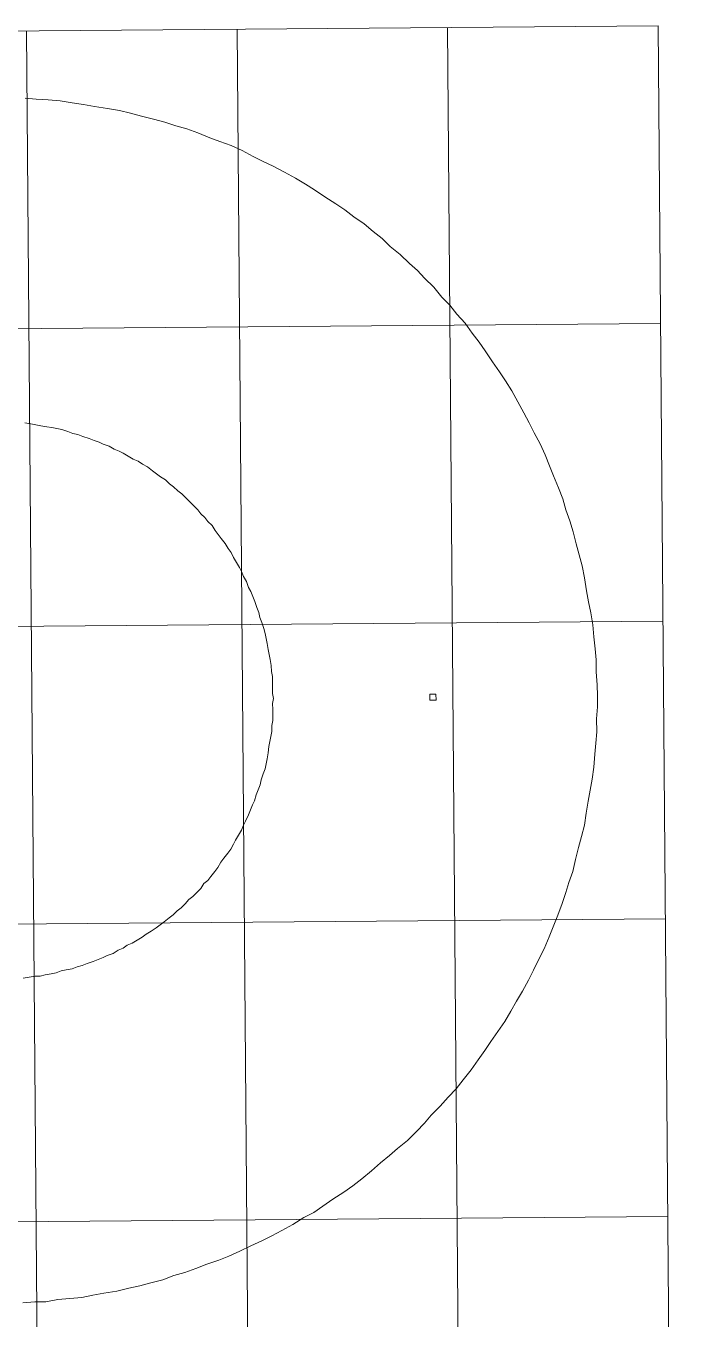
# Model space of a CAD drawing. Header units: centimetres. Extents: x -10.1 to 11.2, y -15.5 to 14.4.
# Drawn here: x 4.61 to 11.15, y 1.46 to 14.36 of the extents above; entities that cross this region are included whole.
import ezdxf

# ---------------------------------------------------------------- set-up
doc = ezdxf.new("R2010")
doc.units = ezdxf.units.CM
doc.header["$MEASUREMENT"] = 0
doc.layers.add('C00-00-FF', color=7, linetype='Continuous')
doc.layers.add('CBF-BF-BF', color=7, linetype='Continuous')

msp = doc.modelspace()

# ---------------------------------------------------------------- linework, layer by layer
at = {"layer": 'C00-00-FF', "color": 5, "lineweight": 13}
for points in [[(4.70967, 13.63425), (4.70967, 13.63425), (4.59978, 13.64342), (4.59978, 13.64342)], [(4.82987, 13.62517), (4.82987, 13.62517), (4.70967, 13.63425), (4.70967, 13.63425)], [(4.95007, 13.61609), (4.95007, 13.61609), (4.82987, 13.62517), (4.82987, 13.62517)], [(5.07007, 13.5972), (5.07007, 13.5972), (4.95007, 13.61609), (4.95007, 13.61609)], [(5.1803, 13.57798), (5.1803, 13.57798), (5.07007, 13.5972), (5.07007, 13.5972)], [(5.29053, 13.55876), (5.29053, 13.55876), (5.1803, 13.57798), (5.1803, 13.57798)], [(5.42059, 13.53995), (5.42059, 13.53995), (5.29053, 13.55876), (5.29053, 13.55876)], [(5.54087, 13.52082), (5.54087, 13.52082), (5.42059, 13.53995), (5.42059, 13.53995)], [(5.65092, 13.49181), (5.65092, 13.49181), (5.54087, 13.52082), (5.54087, 13.52082)], [(5.76121, 13.46253), (5.76121, 13.46253), (5.65092, 13.49181), (5.65092, 13.49181)], [(5.88157, 13.4336), (5.88157, 13.4336), (5.76121, 13.46253), (5.76121, 13.46253)], [(5.99188, 13.4046), (5.99188, 13.4046), (5.88157, 13.4336), (5.88157, 13.4336)], [(6.10201, 13.36552), (6.10201, 13.36552), (5.99188, 13.4046), (5.99188, 13.4046)], [(6.2123, 13.33625), (6.2123, 13.33625), (6.10201, 13.36552), (6.10201, 13.36552)], [(6.32269, 13.29718), (6.32269, 13.29718), (6.2123, 13.33625), (6.2123, 13.33625)], [(6.44294, 13.24815), (6.44294, 13.24815), (6.32269, 13.29718), (6.32269, 13.29718)], [(6.54328, 13.209), (6.54328, 13.209), (6.44294, 13.24815), (6.44294, 13.24815)], [(6.65366, 13.16993), (6.65366, 13.16993), (6.54328, 13.209), (6.54328, 13.209)], [(6.76412, 13.12081), (6.76412, 13.12081), (6.65366, 13.16993), (6.65366, 13.16993)], [(6.87468, 13.06163), (6.87468, 13.06163), (6.76412, 13.12081), (6.76412, 13.12081)], [(6.97508, 13.01244), (6.97508, 13.01244), (6.87468, 13.06163), (6.87468, 13.06163)], [(7.0755, 12.96324), (7.0755, 12.96324), (6.97508, 13.01244), (6.97508, 13.01244)], [(7.18605, 12.90407), (7.18605, 12.90407), (7.0755, 12.96324), (7.0755, 12.96324)], [(7.29632, 12.84489), (7.29632, 12.84489), (7.18605, 12.90407), (7.18605, 12.90407)], [(7.39682, 12.7859), (7.39682, 12.7859), (7.29632, 12.84489), (7.29632, 12.84489)], [(7.48724, 12.72657), (7.48724, 12.72657), (7.39682, 12.7859), (7.39682, 12.7859)], [(7.58783, 12.65727), (7.58783, 12.65727), (7.48724, 12.72657), (7.48724, 12.72657)], [(7.69846, 12.5883), (7.69846, 12.5883), (7.58783, 12.65727), (7.58783, 12.65727)], [(7.78888, 12.52897), (7.78888, 12.52897), (7.69846, 12.5883), (7.69846, 12.5883)], [(7.87968, 12.45959), (7.87968, 12.45959), (7.78888, 12.52897), (7.78888, 12.52897)], [(7.98025, 12.39055), (7.98025, 12.39055), (7.87968, 12.45959), (7.87968, 12.45959)], [(8.07084, 12.3111), (8.07084, 12.3111), (7.98025, 12.39055), (7.98025, 12.39055)], [(8.16136, 12.24198), (8.16136, 12.24198), (8.07084, 12.3111), (8.07084, 12.3111)], [(8.24192, 12.16246), (8.24192, 12.16246), (8.16136, 12.24198), (8.16136, 12.24198)], [(8.34257, 12.08336), (8.34257, 12.08336), (8.24192, 12.16246), (8.24192, 12.16246)], [(8.43325, 11.99414), (8.43325, 11.99414), (8.34257, 12.08336), (8.34257, 12.08336)], [(8.51398, 11.92466), (8.51398, 11.92466), (8.43325, 11.99414), (8.43325, 11.99414)], [(8.58447, 11.84533), (8.58447, 11.84533), (8.51398, 11.92466), (8.51398, 11.92466)], [(8.67541, 11.7561), (8.67541, 11.7561), (8.58447, 11.84533), (8.58447, 11.84533)], [(8.75611, 11.65673), (8.75611, 11.65673), (8.67541, 11.7561), (8.67541, 11.7561)], [(8.83667, 11.57721), (8.83667, 11.57721), (8.75611, 11.65673), (8.75611, 11.65673)], [(8.90751, 11.48782), (8.90751, 11.48782), (8.83667, 11.57721), (8.83667, 11.57721)], [(8.98813, 11.39849), (8.98813, 11.39849), (8.90751, 11.48782), (8.90751, 11.48782)], [(9.05905, 11.29905), (9.05905, 11.29905), (8.98813, 11.39849), (8.98813, 11.39849)], [(9.12989, 11.20967), (9.12989, 11.20967), (9.05905, 11.29905), (9.05905, 11.29905)], [(9.1904, 11.1202), (9.1904, 11.1202), (9.12989, 11.20967), (9.12989, 11.20967)], [(9.2614, 11.01069), (9.2614, 11.01069), (9.1904, 11.1202), (9.1904, 11.1202)], [(9.33232, 10.91125), (9.33232, 10.91125), (9.2614, 11.01069), (9.2614, 11.01069)], [(9.39284, 10.82176), (9.39284, 10.82176), (9.33232, 10.91125), (9.33232, 10.91125)], [(9.4537, 10.72225), (9.4537, 10.72225), (9.39284, 10.82176), (9.39284, 10.82176)], [(9.51464, 10.61267), (9.51464, 10.61267), (9.4537, 10.72225), (9.4537, 10.72225)], [(9.57559, 10.5031), (9.57559, 10.5031), (9.51464, 10.61267), (9.51464, 10.61267)], [(9.6264, 10.4035), (9.6264, 10.4035), (9.57559, 10.5031), (9.57559, 10.5031)], [(4.59572, 10.4032), (4.59572, 10.4032), (4.65586, 10.39363), (4.65586, 10.39363)], [(4.65586, 10.39363), (4.65586, 10.39363), (4.70594, 10.38397), (4.70594, 10.38397)], [(4.70594, 10.38397), (4.70594, 10.38397), (4.75602, 10.37432), (4.75602, 10.37432)], [(4.75602, 10.37432), (4.75602, 10.37432), (4.81616, 10.36476), (4.81616, 10.36476)], [(4.81616, 10.36476), (4.81616, 10.36476), (4.86625, 10.35537), (4.86625, 10.35537)], [(4.86625, 10.35537), (4.86625, 10.35537), (4.91634, 10.34571), (4.91634, 10.34571)], [(4.91634, 10.34571), (4.91634, 10.34571), (4.96642, 10.33607), (4.96642, 10.33607)], [(4.96642, 10.33607), (4.96642, 10.33607), (5.02663, 10.31644), (5.02663, 10.31644)], [(9.67722, 10.30387), (9.67722, 10.30387), (9.6264, 10.4035), (9.6264, 10.4035)], [(5.02663, 10.31644), (5.02663, 10.31644), (5.0768, 10.29701), (5.0768, 10.29701)], [(5.0768, 10.29701), (5.0768, 10.29701), (5.1269, 10.28735), (5.1269, 10.28735)], [(5.1269, 10.28735), (5.1269, 10.28735), (5.17679, 10.26764), (5.17679, 10.26764)], [(5.17679, 10.26764), (5.17679, 10.26764), (5.23701, 10.24828), (5.23701, 10.24828)], [(5.23701, 10.24828), (5.23701, 10.24828), (5.28717, 10.22857), (5.28717, 10.22857)], [(5.28717, 10.22857), (5.28717, 10.22857), (5.33733, 10.20914), (5.33733, 10.20914)], [(5.33733, 10.20914), (5.33733, 10.20914), (5.37746, 10.18935), (5.37746, 10.18935)], [(9.7379, 10.19456), (9.7379, 10.19456), (9.67722, 10.30387), (9.67722, 10.30387)], [(9.78878, 10.08489), (9.78878, 10.08489), (9.7379, 10.19456), (9.7379, 10.19456)], [(5.37746, 10.18935), (5.37746, 10.18935), (5.43767, 10.16973), (5.43767, 10.16973)], [(5.43767, 10.16973), (5.43767, 10.16973), (5.48792, 10.14023), (5.48792, 10.14023)], [(5.48792, 10.14023), (5.48792, 10.14023), (5.53809, 10.12052), (5.53809, 10.12052)], [(5.53809, 10.12052), (5.53809, 10.12052), (5.5782, 10.101), (5.5782, 10.101)], [(5.5782, 10.101), (5.5782, 10.101), (5.62843, 10.07125), (5.62843, 10.07125)], [(5.62843, 10.07125), (5.62843, 10.07125), (5.67868, 10.04175), (5.67868, 10.04175)], [(9.82988, 9.97517), (9.82988, 9.97517), (9.78878, 10.08489), (9.78878, 10.08489)], [(5.67868, 10.04175), (5.67868, 10.04175), (5.72886, 10.02204), (5.72886, 10.02204)], [(5.72886, 10.02204), (5.72886, 10.02204), (5.76931, 9.99247), (5.76931, 9.99247)], [(5.76931, 9.99247), (5.76931, 9.99247), (5.81956, 9.96298), (5.81956, 9.96298)], [(5.81956, 9.96298), (5.81956, 9.96298), (5.8699, 9.92316), (5.8699, 9.92316)], [(9.87064, 9.87547), (9.87064, 9.87547), (9.82988, 9.97517), (9.82988, 9.97517)], [(5.8699, 9.92316), (5.8699, 9.92316), (5.91008, 9.89359), (5.91008, 9.89359)], [(5.91008, 9.89359), (5.91008, 9.89359), (5.95027, 9.86401), (5.95027, 9.86401)], [(5.95027, 9.86401), (5.95027, 9.86401), (6.00052, 9.83425), (6.00052, 9.83425)], [(6.00052, 9.83425), (6.00052, 9.83425), (6.04079, 9.79464), (6.04079, 9.79464)], [(9.92161, 9.75602), (9.92161, 9.75602), (9.87064, 9.87547), (9.87064, 9.87547)], [(6.04079, 9.79464), (6.04079, 9.79464), (6.08098, 9.76506), (6.08098, 9.76506)], [(6.08098, 9.76506), (6.08098, 9.76506), (6.12152, 9.72543), (6.12152, 9.72543)], [(6.12152, 9.72543), (6.12152, 9.72543), (6.16171, 9.69559), (6.16171, 9.69559)], [(6.16171, 9.69559), (6.16171, 9.69559), (6.20199, 9.65595), (6.20199, 9.65595)], [(9.96244, 9.64628), (9.96244, 9.64628), (9.92161, 9.75602), (9.92161, 9.75602)], [(6.20199, 9.65595), (6.20199, 9.65595), (6.24225, 9.61633), (6.24225, 9.61633)], [(6.24225, 9.61633), (6.24225, 9.61633), (6.28253, 9.5767), (6.28253, 9.5767)], [(6.28253, 9.5767), (6.28253, 9.5767), (6.3228, 9.5368), (6.3228, 9.5368)], [(9.99323, 9.53646), (9.99323, 9.53646), (9.96244, 9.64628), (9.96244, 9.64628)], [(6.3228, 9.5368), (6.3228, 9.5368), (6.35329, 9.4971), (6.35329, 9.4971)], [(6.35329, 9.4971), (6.35329, 9.4971), (6.39356, 9.45747), (6.39356, 9.45747)], [(6.39356, 9.45747), (6.39356, 9.45747), (6.42377, 9.41776), (6.42377, 9.41776)], [(10.03432, 9.42672), (10.03432, 9.42672), (9.99323, 9.53646), (9.99323, 9.53646)], [(10.0651, 9.31689), (10.0651, 9.31689), (10.03432, 9.42672), (10.03432, 9.42672)], [(6.42377, 9.41776), (6.42377, 9.41776), (6.46432, 9.37813), (6.46432, 9.37813)], [(6.46432, 9.37813), (6.46432, 9.37813), (6.49461, 9.32837), (6.49461, 9.32837)], [(6.49461, 9.32837), (6.49461, 9.32837), (6.52483, 9.28839), (6.52483, 9.28839)], [(10.09597, 9.19729), (10.09597, 9.19729), (10.0651, 9.31689), (10.0651, 9.31689)], [(6.52483, 9.28839), (6.52483, 9.28839), (6.55533, 9.24868), (6.55533, 9.24868)], [(6.55533, 9.24868), (6.55533, 9.24868), (6.59567, 9.19899), (6.59567, 9.19899)], [(6.59567, 9.19899), (6.59567, 9.19899), (6.62598, 9.14924), (6.62598, 9.14924)], [(10.12702, 9.08747), (10.12702, 9.08747), (10.09597, 9.19729), (10.09597, 9.19729)], [(6.62598, 9.14924), (6.62598, 9.14924), (6.65646, 9.10953), (6.65646, 9.10953)], [(6.65646, 9.10953), (6.65646, 9.10953), (6.6767, 9.05968), (6.6767, 9.05968)], [(6.6767, 9.05968), (6.6767, 9.05968), (6.70726, 9.00992), (6.70726, 9.00992)], [(10.1578, 8.97764), (10.1578, 8.97764), (10.12702, 9.08747), (10.12702, 9.08747)], [(6.70726, 9.00992), (6.70726, 9.00992), (6.73756, 8.96016), (6.73756, 8.96016)], [(6.73756, 8.96016), (6.73756, 8.96016), (6.758, 8.92036), (6.758, 8.92036)], [(6.758, 8.92036), (6.758, 8.92036), (6.77823, 8.87052), (6.77823, 8.87052)], [(10.17888, 8.85796), (10.17888, 8.85796), (10.1578, 8.97764), (10.1578, 8.97764)], [(6.77823, 8.87052), (6.77823, 8.87052), (6.8088, 8.82076), (6.8088, 8.82076)], [(6.8088, 8.82076), (6.8088, 8.82076), (6.82913, 8.76086), (6.82913, 8.76086)], [(10.19976, 8.72794), (10.19976, 8.72794), (10.17888, 8.85796), (10.17888, 8.85796)], [(6.82913, 8.76086), (6.82913, 8.76086), (6.84956, 8.72108), (6.84956, 8.72108)], [(6.84956, 8.72108), (6.84956, 8.72108), (6.87007, 8.67123), (6.87007, 8.67123)], [(6.87007, 8.67123), (6.87007, 8.67123), (6.89031, 8.62139), (6.89031, 8.62139)], [(10.22075, 8.61831), (10.22075, 8.61831), (10.19976, 8.72794), (10.19976, 8.72794)], [(6.89031, 8.62139), (6.89031, 8.62139), (6.91091, 8.5615), (6.91091, 8.5615)], [(6.91091, 8.5615), (6.91091, 8.5615), (6.93115, 8.51165), (6.93115, 8.51165)], [(10.24175, 8.5084), (10.24175, 8.5084), (10.22075, 8.61831), (10.22075, 8.61831)], [(6.93115, 8.51165), (6.93115, 8.51165), (6.94161, 8.46172), (6.94161, 8.46172)], [(6.94161, 8.46172), (6.94161, 8.46172), (6.96212, 8.41188), (6.96212, 8.41188)], [(6.96212, 8.41188), (6.96212, 8.41188), (6.98244, 8.35224), (6.98244, 8.35224)], [(10.26256, 8.38844), (10.26256, 8.38844), (10.24175, 8.5084), (10.24175, 8.5084)], [(10.27359, 8.26868), (10.27359, 8.26868), (10.26256, 8.38844), (10.26256, 8.38844)], [(6.98244, 8.35224), (6.98244, 8.35224), (6.9929, 8.30233), (6.9929, 8.30233)], [(6.9929, 8.30233), (6.9929, 8.30233), (7.00337, 8.2524), (7.00337, 8.2524)], [(10.2846, 8.14864), (10.2846, 8.14864), (10.27359, 8.26868), (10.27359, 8.26868)], [(7.00337, 8.2524), (7.00337, 8.2524), (7.01381, 8.20247), (7.01381, 8.20247)], [(7.01381, 8.20247), (7.01381, 8.20247), (7.02436, 8.14249), (7.02436, 8.14249)], [(7.02436, 8.14249), (7.02436, 8.14249), (7.03455, 8.09257), (7.03455, 8.09257)], [(10.29555, 8.03892), (10.29555, 8.03892), (10.2846, 8.14864), (10.2846, 8.14864)], [(7.03455, 8.09257), (7.03455, 8.09257), (7.045, 8.04265), (7.045, 8.04265)], [(7.045, 8.04265), (7.045, 8.04265), (7.05554, 7.98267), (7.05554, 7.98267)], [(10.29651, 7.91881), (10.29651, 7.91881), (10.29555, 8.03892), (10.29555, 8.03892)], [(7.05554, 7.98267), (7.05554, 7.98267), (7.05602, 7.92261), (7.05602, 7.92261)], [(7.05602, 7.92261), (7.05602, 7.92261), (7.06648, 7.87268), (7.06648, 7.87268)], [(7.06648, 7.87268), (7.06648, 7.87268), (7.06688, 7.82268), (7.06688, 7.82268)], [(10.30735, 7.78898), (10.30735, 7.78898), (10.29651, 7.91881), (10.29651, 7.91881)], [(7.06688, 7.82268), (7.06688, 7.82268), (7.06736, 7.76289), (7.06736, 7.76289)], [(7.06736, 7.76289), (7.06736, 7.76289), (7.06785, 7.70284), (7.06785, 7.70284)], [(10.30824, 7.67891), (10.30824, 7.67891), (10.30735, 7.78898), (10.30735, 7.78898)], [(7.06785, 7.70284), (7.06785, 7.70284), (7.07829, 7.6529), (7.07829, 7.6529)], [(7.07829, 7.6529), (7.07829, 7.6529), (7.06865, 7.60282), (7.06865, 7.60282)], [(8.69806, 7.69585), (8.69806, 7.69585), (8.63799, 7.69536), (8.63799, 7.69536)], [(8.63799, 7.69536), (8.63799, 7.69536), (8.63848, 7.63531), (8.63848, 7.63531)], [(8.63848, 7.63531), (8.63848, 7.63531), (8.69853, 7.6358), (8.69853, 7.6358)], [(8.69853, 7.6358), (8.69853, 7.6358), (8.69806, 7.69585), (8.69806, 7.69585)], [(10.30912, 7.56885), (10.30912, 7.56885), (10.30824, 7.67891), (10.30824, 7.67891)], [(7.06865, 7.60282), (7.06865, 7.60282), (7.06914, 7.54277), (7.06914, 7.54277)], [(7.06914, 7.54277), (7.06914, 7.54277), (7.06962, 7.4827), (7.06962, 7.4827)], [(10.30031, 7.44892), (10.30031, 7.44892), (10.30912, 7.56885), (10.30912, 7.56885)], [(7.07003, 7.4327), (7.07003, 7.4327), (7.06036, 7.38261), (7.06036, 7.38261)], [(7.06036, 7.38261), (7.06036, 7.38261), (7.06085, 7.32282), (7.06085, 7.32282)], [(7.06962, 7.4827), (7.06962, 7.4827), (7.07003, 7.4327), (7.07003, 7.4327)], [(10.30135, 7.31876), (10.30135, 7.31876), (10.30031, 7.44892), (10.30031, 7.44892)], [(7.05121, 7.27274), (7.05121, 7.27274), (7.04154, 7.22265), (7.04154, 7.22265)], [(7.06085, 7.32282), (7.06085, 7.32282), (7.05121, 7.27274), (7.05121, 7.27274)], [(10.29217, 7.2086), (10.29217, 7.2086), (10.30135, 7.31876), (10.30135, 7.31876)], [(7.02258, 7.11242), (7.02258, 7.11242), (7.01303, 7.05229), (7.01303, 7.05229)], [(7.03216, 7.17257), (7.03216, 7.17257), (7.02258, 7.11242), (7.02258, 7.11242)], [(7.04154, 7.22265), (7.04154, 7.22265), (7.03216, 7.17257), (7.03216, 7.17257)], [(10.274, 6.96846), (10.274, 6.96846), (10.283, 7.09873), (10.283, 7.09873)], [(10.283, 7.09873), (10.283, 7.09873), (10.29217, 7.2086), (10.29217, 7.2086)], [(7.00336, 7.0022), (7.00336, 7.0022), (6.99372, 6.95212), (6.99372, 6.95212)], [(7.01303, 7.05229), (7.01303, 7.05229), (7.00336, 7.0022), (7.00336, 7.0022)], [(10.25512, 6.84846), (10.25512, 6.84846), (10.274, 6.96846), (10.274, 6.96846)], [(6.95466, 6.84173), (6.95466, 6.84173), (6.94501, 6.79164), (6.94501, 6.79164)], [(6.97428, 6.90195), (6.97428, 6.90195), (6.95466, 6.84173), (6.95466, 6.84173)], [(6.99372, 6.95212), (6.99372, 6.95212), (6.97428, 6.90195), (6.97428, 6.90195)], [(10.2359, 6.73824), (10.2359, 6.73824), (10.25512, 6.84846), (10.25512, 6.84846)], [(6.92557, 6.74148), (6.92557, 6.74148), (6.90586, 6.69131), (6.90586, 6.69131)], [(6.94501, 6.79164), (6.94501, 6.79164), (6.92557, 6.74148), (6.92557, 6.74148)], [(10.21667, 6.62801), (10.21667, 6.62801), (10.2359, 6.73824), (10.2359, 6.73824)], [(6.86671, 6.59099), (6.86671, 6.59099), (6.84701, 6.54081), (6.84701, 6.54081)], [(6.88649, 6.63136), (6.88649, 6.63136), (6.86671, 6.59099), (6.86671, 6.59099)], [(6.90586, 6.69131), (6.90586, 6.69131), (6.88649, 6.63136), (6.88649, 6.63136)], [(10.1978, 6.508), (10.1978, 6.508), (10.21667, 6.62801), (10.21667, 6.62801)], [(6.82758, 6.49066), (6.82758, 6.49066), (6.79788, 6.43062), (6.79788, 6.43062)], [(6.84701, 6.54081), (6.84701, 6.54081), (6.82758, 6.49066), (6.82758, 6.49066)], [(10.17866, 6.38772), (10.17866, 6.38772), (10.1978, 6.508), (10.1978, 6.508)], [(6.75867, 6.34008), (6.75867, 6.34008), (6.72916, 6.2901), (6.72916, 6.2901)], [(6.77837, 6.39024), (6.77837, 6.39024), (6.75867, 6.34008), (6.75867, 6.34008)], [(6.79788, 6.43062), (6.79788, 6.43062), (6.77837, 6.39024), (6.77837, 6.39024)], [(10.14964, 6.27742), (10.14964, 6.27742), (10.17866, 6.38772), (10.17866, 6.38772)], [(6.6799, 6.19947), (6.6799, 6.19947), (6.65013, 6.14923), (6.65013, 6.14923)], [(6.69941, 6.23985), (6.69941, 6.23985), (6.6799, 6.19947), (6.6799, 6.19947)], [(6.72916, 6.2901), (6.72916, 6.2901), (6.69941, 6.23985), (6.69941, 6.23985)], [(10.12037, 6.16737), (10.12037, 6.16737), (10.14964, 6.27742), (10.14964, 6.27742)], [(6.62055, 6.10903), (6.62055, 6.10903), (6.581, 6.05871), (6.581, 6.05871)], [(6.65013, 6.14923), (6.65013, 6.14923), (6.62055, 6.10903), (6.62055, 6.10903)], [(10.09144, 6.04702), (10.09144, 6.04702), (10.12037, 6.16737), (10.12037, 6.16737)], [(6.52166, 5.96826), (6.52166, 5.96826), (6.49209, 5.92808), (6.49209, 5.92808)], [(6.55116, 6.01851), (6.55116, 6.01851), (6.52166, 5.96826), (6.52166, 5.96826)], [(6.581, 6.05871), (6.581, 6.05871), (6.55116, 6.01851), (6.55116, 6.01851)], [(10.0625, 5.92666), (10.0625, 5.92666), (10.09144, 6.04702), (10.09144, 6.04702)], [(6.383, 5.80707), (6.383, 5.80707), (6.35324, 5.75683), (6.35324, 5.75683)], [(6.42271, 5.83755), (6.42271, 5.83755), (6.383, 5.80707), (6.383, 5.80707)], [(6.45228, 5.87774), (6.45228, 5.87774), (6.42271, 5.83755), (6.42271, 5.83755)], [(6.49209, 5.92808), (6.49209, 5.92808), (6.45228, 5.87774), (6.45228, 5.87774)], [(9.99409, 5.71629), (9.99409, 5.71629), (10.02318, 5.81653), (10.02318, 5.81653)], [(10.02318, 5.81653), (10.02318, 5.81653), (10.0625, 5.92666), (10.0625, 5.92666)], [(6.31362, 5.71655), (6.31362, 5.71655), (6.27398, 5.67628), (6.27398, 5.67628)], [(6.35324, 5.75683), (6.35324, 5.75683), (6.31362, 5.71655), (6.31362, 5.71655)], [(9.9551, 5.59586), (9.9551, 5.59586), (9.99409, 5.71629), (9.99409, 5.71629)], [(6.15502, 5.56525), (6.15502, 5.56525), (6.11504, 5.53503), (6.11504, 5.53503)], [(6.19465, 5.60552), (6.19465, 5.60552), (6.15502, 5.56525), (6.15502, 5.56525)], [(6.23427, 5.64606), (6.23427, 5.64606), (6.19465, 5.60552), (6.19465, 5.60552)], [(6.27398, 5.67628), (6.27398, 5.67628), (6.23427, 5.64606), (6.23427, 5.64606)], [(9.90607, 5.47559), (9.90607, 5.47559), (9.9551, 5.59586), (9.9551, 5.59586)], [(5.98602, 5.42392), (5.98602, 5.42392), (5.94632, 5.39371), (5.94632, 5.39371)], [(6.03571, 5.46428), (6.03571, 5.46428), (5.98602, 5.42392), (5.98602, 5.42392)], [(6.07541, 5.49476), (6.07541, 5.49476), (6.03571, 5.46428), (6.03571, 5.46428)], [(6.11504, 5.53503), (6.11504, 5.53503), (6.07541, 5.49476), (6.07541, 5.49476)], [(9.86692, 5.37527), (9.86692, 5.37527), (9.90607, 5.47559), (9.90607, 5.47559)], [(5.80707, 5.30236), (5.80707, 5.30236), (5.7671, 5.27214), (5.7671, 5.27214)], [(5.85684, 5.33293), (5.85684, 5.33293), (5.80707, 5.30236), (5.80707, 5.30236)], [(5.90661, 5.36321), (5.90661, 5.36321), (5.85684, 5.33293), (5.85684, 5.33293)], [(5.94632, 5.39371), (5.94632, 5.39371), (5.90661, 5.36321), (5.90661, 5.36321)], [(9.82751, 5.27493), (9.82751, 5.27493), (9.86692, 5.37527), (9.86692, 5.37527)], [(5.61773, 5.19102), (5.61773, 5.19102), (5.57803, 5.16054), (5.57803, 5.16054)], [(5.66757, 5.21127), (5.66757, 5.21127), (5.61773, 5.19102), (5.61773, 5.19102)], [(5.71734, 5.24184), (5.71734, 5.24184), (5.66757, 5.21127), (5.66757, 5.21127)], [(5.7671, 5.27214), (5.7671, 5.27214), (5.71734, 5.24184), (5.71734, 5.24184)], [(9.77847, 5.15442), (9.77847, 5.15442), (9.82751, 5.27493), (9.82751, 5.27493)], [(5.32888, 5.04873), (5.32888, 5.04873), (5.27905, 5.02822), (5.27905, 5.02822)], [(5.37873, 5.06898), (5.37873, 5.06898), (5.32888, 5.04873), (5.32888, 5.04873)], [(5.41852, 5.08941), (5.41852, 5.08941), (5.37873, 5.06898), (5.37873, 5.06898)], [(5.47841, 5.10974), (5.47841, 5.10974), (5.41852, 5.08941), (5.41852, 5.08941)], [(5.52818, 5.14031), (5.52818, 5.14031), (5.47841, 5.10974), (5.47841, 5.10974)], [(5.57803, 5.16054), (5.57803, 5.16054), (5.52818, 5.14031), (5.52818, 5.14031)], [(9.67036, 4.94345), (9.67036, 4.94345), (9.71956, 5.04386), (9.71956, 5.04386)], [(9.71956, 5.04386), (9.71956, 5.04386), (9.77847, 5.15442), (9.77847, 5.15442)], [(4.86013, 4.90472), (4.86013, 4.90472), (4.80015, 4.89445), (4.80015, 4.89445)], [(4.91005, 4.91517), (4.91005, 4.91517), (4.86013, 4.90472), (4.86013, 4.90472)], [(4.9599, 4.93568), (4.9599, 4.93568), (4.91005, 4.91517), (4.91005, 4.91517)], [(5.00982, 4.94614), (5.00982, 4.94614), (4.9599, 4.93568), (4.9599, 4.93568)], [(5.06979, 4.95642), (5.06979, 4.95642), (5.00982, 4.94614), (5.00982, 4.94614)], [(5.11965, 4.97693), (5.11965, 4.97693), (5.06979, 4.95642), (5.06979, 4.95642)], [(5.16957, 4.98739), (5.16957, 4.98739), (5.11965, 4.97693), (5.11965, 4.97693)], [(5.21915, 5.00763), (5.21915, 5.00763), (5.16957, 4.98739), (5.16957, 4.98739)], [(5.27905, 5.02822), (5.27905, 5.02822), (5.21915, 5.00763), (5.21915, 5.00763)], [(9.62117, 4.84304), (9.62117, 4.84304), (9.67036, 4.94345), (9.67036, 4.94345)], [(4.64025, 4.87305), (4.64025, 4.87305), (4.58027, 4.86251), (4.58027, 4.86251)], [(4.70022, 4.88359), (4.70022, 4.88359), (4.64025, 4.87305), (4.64025, 4.87305)], [(4.75023, 4.88398), (4.75023, 4.88398), (4.70022, 4.88359), (4.70022, 4.88359)], [(4.80015, 4.89445), (4.80015, 4.89445), (4.75023, 4.88398), (4.75023, 4.88398)], [(9.56199, 4.73275), (9.56199, 4.73275), (9.62117, 4.84304), (9.62117, 4.84304)], [(9.50274, 4.63227), (9.50274, 4.63227), (9.56199, 4.73275), (9.56199, 4.73275)], [(9.3845, 4.43129), (9.3845, 4.43129), (9.44348, 4.53177), (9.44348, 4.53177)], [(9.44348, 4.53177), (9.44348, 4.53177), (9.50274, 4.63227), (9.50274, 4.63227)], [(9.31519, 4.33071), (9.31519, 4.33071), (9.3845, 4.43129), (9.3845, 4.43129)], [(9.24588, 4.23013), (9.24588, 4.23013), (9.31519, 4.33071), (9.31519, 4.33071)], [(9.11742, 4.04891), (9.11742, 4.04891), (9.18681, 4.13969), (9.18681, 4.13969)], [(9.18681, 4.13969), (9.18681, 4.13969), (9.24588, 4.23013), (9.24588, 4.23013)], [(9.04813, 3.94835), (9.04813, 3.94835), (9.11742, 4.04891), (9.11742, 4.04891)], [(8.96903, 3.84796), (8.96903, 3.84796), (9.04813, 3.94835), (9.04813, 3.94835)], [(8.82037, 3.67662), (8.82037, 3.67662), (8.89963, 3.75717), (8.89963, 3.75717)], [(8.89963, 3.75717), (8.89963, 3.75717), (8.96903, 3.84796), (8.96903, 3.84796)], [(8.7412, 3.58603), (8.7412, 3.58603), (8.82037, 3.67662), (8.82037, 3.67662)], [(8.58251, 3.41461), (8.58251, 3.41461), (8.65171, 3.49535), (8.65171, 3.49535)], [(8.65171, 3.49535), (8.65171, 3.49535), (8.7412, 3.58603), (8.7412, 3.58603)], [(8.50298, 3.33406), (8.50298, 3.33406), (8.58251, 3.41461), (8.58251, 3.41461)], [(8.31439, 3.16242), (8.31439, 3.16242), (8.41375, 3.24339), (8.41375, 3.24339)], [(8.41375, 3.24339), (8.41375, 3.24339), (8.50298, 3.33406), (8.50298, 3.33406)], [(8.23505, 3.09193), (8.23505, 3.09193), (8.31439, 3.16242), (8.31439, 3.16242)], [(8.05634, 2.94047), (8.05634, 2.94047), (8.14565, 3.02109), (8.14565, 3.02109)], [(8.14565, 3.02109), (8.14565, 3.02109), (8.23505, 3.09193), (8.23505, 3.09193)], [(7.86732, 2.78892), (7.86732, 2.78892), (7.95697, 2.85949), (7.95697, 2.85949)], [(7.95697, 2.85949), (7.95697, 2.85949), (8.05634, 2.94047), (8.05634, 2.94047)], [(7.66834, 2.65741), (7.66834, 2.65741), (7.77784, 2.72814), (7.77784, 2.72814)], [(7.77784, 2.72814), (7.77784, 2.72814), (7.86732, 2.78892), (7.86732, 2.78892)], [(7.47943, 2.5257), (7.47943, 2.5257), (7.5689, 2.58648), (7.5689, 2.58648)], [(7.5689, 2.58648), (7.5689, 2.58648), (7.66834, 2.65741), (7.66834, 2.65741)], [(7.27058, 2.40416), (7.27058, 2.40416), (7.37981, 2.47488), (7.37981, 2.47488)], [(7.37981, 2.47488), (7.37981, 2.47488), (7.47943, 2.5257), (7.47943, 2.5257)], [(7.0614, 2.29241), (7.0614, 2.29241), (7.161, 2.34322), (7.161, 2.34322)], [(7.161, 2.34322), (7.161, 2.34322), (7.27058, 2.40416), (7.27058, 2.40416)], [(6.85213, 2.19071), (6.85213, 2.19071), (6.96179, 2.24159), (6.96179, 2.24159)], [(6.96179, 2.24159), (6.96179, 2.24159), (7.0614, 2.29241), (7.0614, 2.29241)], [(6.53313, 2.04816), (6.53313, 2.04816), (6.63282, 2.08892), (6.63282, 2.08892)], [(6.63282, 2.08892), (6.63282, 2.08892), (6.74248, 2.13981), (6.74248, 2.13981)], [(6.74248, 2.13981), (6.74248, 2.13981), (6.85213, 2.19071), (6.85213, 2.19071)], [(6.19412, 1.92531), (6.19412, 1.92531), (6.30385, 1.96614), (6.30385, 1.96614)], [(6.30385, 1.96614), (6.30385, 1.96614), (6.4136, 2.00724), (6.4136, 2.00724)], [(6.4136, 2.00724), (6.4136, 2.00724), (6.53313, 2.04816), (6.53313, 2.04816)], [(5.74511, 1.79178), (5.74511, 1.79178), (5.85494, 1.82257), (5.85494, 1.82257)], [(5.85494, 1.82257), (5.85494, 1.82257), (5.97481, 1.85369), (5.97481, 1.85369)], [(5.97481, 1.85369), (5.97481, 1.85369), (6.08455, 1.89452), (6.08455, 1.89452)], [(6.08455, 1.89452), (6.08455, 1.89452), (6.19412, 1.92531), (6.19412, 1.92531)], [(5.16605, 1.67705), (5.16605, 1.67705), (5.27595, 1.69804), (5.27595, 1.69804)], [(5.27595, 1.69804), (5.27595, 1.69804), (5.38588, 1.71877), (5.38588, 1.71877)], [(5.38588, 1.71877), (5.38588, 1.71877), (5.51561, 1.73993), (5.51561, 1.73993)], [(5.51561, 1.73993), (5.51561, 1.73993), (5.63549, 1.77078), (5.63549, 1.77078)], [(5.63549, 1.77078), (5.63549, 1.77078), (5.74511, 1.79178), (5.74511, 1.79178)], [(4.57645, 1.6223), (4.57645, 1.6223), (4.69648, 1.63331), (4.69648, 1.63331)], [(4.69648, 1.63331), (4.69648, 1.63331), (4.8063, 1.6342), (4.8063, 1.6342)], [(4.8063, 1.6342), (4.8063, 1.6342), (4.92626, 1.65501), (4.92626, 1.65501)], [(4.92626, 1.65501), (4.92626, 1.65501), (5.04629, 1.66603), (5.04629, 1.66603)], [(5.04629, 1.66603), (5.04629, 1.66603), (5.16605, 1.67705), (5.16605, 1.67705)]]:
    msp.add_open_spline(points, degree=3, dxfattribs=at)
at = {"layer": 'CBF-BF-BF', "color": 9, "lineweight": 9}
for points in [[(-10.08633, 14.19511), (-10.08633, 14.19511), (10.91455, 14.36422), (10.91455, 14.36422)], [(6.95353, -15.3697), (6.95353, -15.3697), (6.71438, 14.33039), (6.71438, 14.33039)], [(9.05361, -15.35278), (9.05361, -15.35278), (8.81446, 14.3473), (8.81446, 14.3473)], [(11.1537, -15.33588), (11.1537, -15.33588), (10.91455, 14.36422), (10.91455, 14.36422)], [(4.85344, -15.38661), (4.85344, -15.38661), (4.61429, 14.31347), (4.61429, 14.31347)], [(-10.06242, 11.22511), (-10.06242, 11.22511), (10.93847, 11.39421), (10.93847, 11.39421)], [(-10.03851, 8.25509), (-10.03851, 8.25509), (10.96239, 8.42419), (10.96239, 8.42419)], [(-10.01459, 5.28508), (-10.01459, 5.28508), (10.9863, 5.45419), (10.9863, 5.45419)], [(-9.99067, 2.31507), (-9.99067, 2.31507), (11.01021, 2.48418), (11.01021, 2.48418)]]:
    msp.add_open_spline(points, degree=3, dxfattribs=at)

doc.saveas('drawing.dxf')
